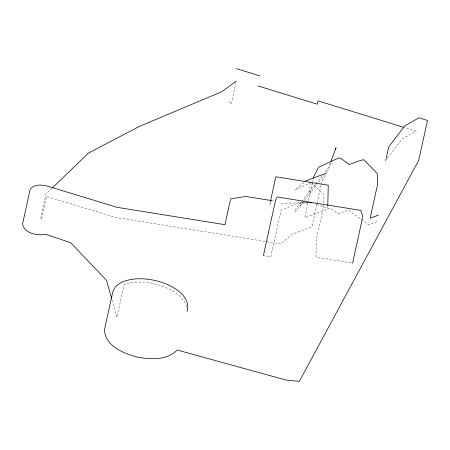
<?xml version="1.0" encoding="UTF-8"?>
<svg xmlns="http://www.w3.org/2000/svg" width="450" height="450" viewBox="0 0 450 450"><rect width="100%" height="100%" fill="white"/><g stroke="black" fill="none" stroke-linecap="round" stroke-linejoin="round"><path stroke-width="0.34" stroke-dasharray="2.25 1.69" d="M327.797 206.145L327.752 208.237L314.072 203.653M235.986 82.491L231.182 104.338L228.96 101.751M270.506 201.043L269.618 205.088L272.002 201.268M311.04 182.436L308.852 192.386L309.983 192.566M307.879 203.349L304.729 217.665L330.289 208.08L338.197 213.93L348.637 210.015L360.889 219.083M308.475 200.627L312.519 182.222M312.671 181.541L313.121 179.494M321.024 185.361L311.906 226.839L292.101 234.27L280.851 243.968L115.301 217.373L46.558 196.459L41.456 219.679L40.815 217.406L45.917 194.192L51.953 188.319M321.176 184.68L321.626 182.621L325.89 174.313M330.221 163.373L328.708 167.237L324.54 172.547M330.913 162.861L328.196 170.156L326.846 172.035M299.959 206.528L301.545 204.036L308.717 202.433L281.188 203.513M387.613 157.759L401.799 139.23L415.98 131.068L405.248 127.761M301.157 202.112L295.959 208.682L295.234 212.001L303.896 201.049M301.59 201.566L315.45 184.044M315.883 183.499L321.947 175.832M304.329 200.503L324.681 174.769M303.941 182.362L294.907 190.148L310.421 182.734M377.055 221.715L368.685 224.854L361.446 219.499M308.717 202.506L297.849 203.31L281.042 210.313L270.832 256.748L263.402 255.549M351.225 262.828L315.956 257.164L316.339 239.366L323.871 205.099L323.91 194.805L312.007 183.364M186.705 306.906C183.667 296.139 172.71 290.256 163.046 286.346C150.671 282.004 136.851 280.344 124.161 284.332L116.865 317.498L111.994 299.959"/><path stroke-width="0.67" d="M327.808 205.447L328.247 185.197L275.844 176.782L270.658 200.374M186.953 311.434C190.266 302.141 182.846 293.574 175.5 288.877C163.997 281.61 150.21 278.252 136.654 278.814C127.491 279.478 114.789 282.403 112.545 293.006L104.524 329.49C104.76 345.909 123.604 353.469 137.109 357.03C150.401 359.623 166.961 360.562 177.199 350.055L286.161 380.07L299.306 381.392L418.748 160.251L427.5 120.454L418.894 117.804L404.713 125.966L389.278 146.132L388.637 147.369L385.723 160.633M263.402 255.549L275.67 199.749L277.161 196.971L360.861 210.409L362.812 216.619L352.609 263.053M313.419 178.132L313.723 176.766L318.594 167.271L338.782 157.928L341.398 158.715L349.307 164.571L359.752 160.65L363.831 159.711L377.179 173.554L377.679 183.954L370.142 218.222L378.517 215.083M335.559 149.721L335.993 147.735L330.93 161.46M52.459 187.83L88.419 153.124L139.314 126.45L221.574 91.806L236.289 81.124M305.533 180.99L326.503 173.126M272.346 200.722L245.784 196.459L230.631 198.827L224.944 224.691L117.112 207.343L48.746 186.514C42.812 184.736 34.009 183.538 30.111 189.551L22.5 224.151C24.654 233.544 37.322 235.958 45.568 234.27L70.701 242.708L106.554 280.395L111.617 298.609M236.317 68.608L260.061 75.926M403.903 127.344L318.021 100.873L317.295 104.192L257.873 85.871M311.524 202.798L309.746 202.202M310.691 202.354L310.252 202.388L310.691 202.354"/></g></svg>
